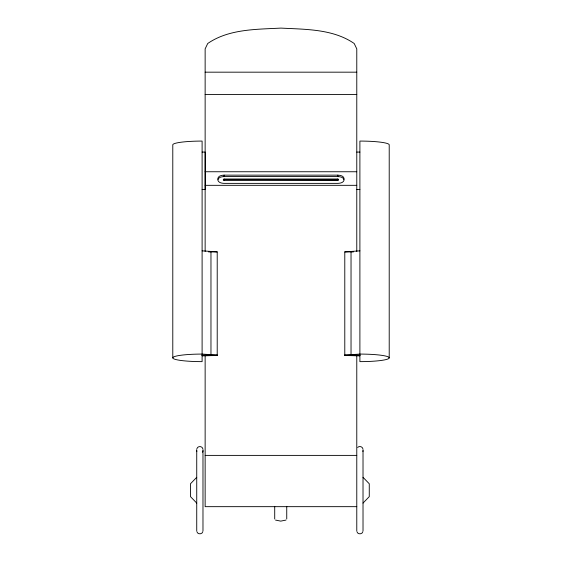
<?xml version="1.0" encoding="UTF-8"?>
<svg xmlns="http://www.w3.org/2000/svg" width="562" height="562" viewBox="0 0 562 562"><rect width="100%" height="100%" fill="white"/><g stroke="black" fill="none" stroke-linecap="round" stroke-linejoin="round"><path stroke-width="0.84" d="M343.881 179.418L344.099 178.54C343.586 175.794 340.158 175.232 337.818 175.147L224.09 175.147C221.758 175.232 218.323 175.794 217.817 178.54L218.028 179.418M196.84 448.82C197.494 445.807 202.215 445.807 202.875 448.82M202.875 531.575C202.215 534.581 197.494 534.581 196.84 531.575M362.912 531.582C362.258 534.588 357.537 534.588 356.884 531.582M196.735 477.307L190.49 483.756L190.49 496.639L196.735 503.081M363.017 503.088L369.262 496.646L369.262 483.756L363.017 477.314M357.692 447.415C359.273 445.729 362.385 446.572 362.912 448.82M285.939 520.075L280.733 521.122L275.52 520.075M351.032 355.591L359.898 355.725L344.787 355.542L344.787 251.853L359.898 250.856M224.09 176.58C221.758 176.665 218.323 177.234 217.817 179.973C218.323 182.72 221.758 183.282 224.09 183.374L337.818 183.374C340.158 183.282 343.586 182.72 344.099 179.973C343.586 177.234 340.158 176.665 337.818 176.58L224.09 176.58L224.09 175.147M223.859 179.004L338.05 179.004M337.818 180.458L338.591 179.735L224.09 179.496L223.205 179.973L224.09 180.458L337.818 180.458L337.818 179.018M210.968 355.591L202.102 355.725L217.213 355.542L217.213 251.853L202.102 250.856M344.787 355.086L359.898 354.081A29.315 3.779 0 0 1 389.213 357.861L389.213 144.856A29.315 3.779 0 0 0 359.898 141.076L359.898 361.633A29.315 3.779 0 0 0 389.213 357.861M205.137 72.175L356.779 72.175M205.137 94.528L356.779 94.528M202.102 152.077L205.221 152.077L205.221 189.542L202.102 189.542M356.779 152.077L359.898 152.077M205.137 171.747L356.779 171.747M205.137 185.327L356.779 185.327M356.779 189.542L359.898 189.542M208.551 251.931L217.213 251.931M344.787 251.931L353.449 251.931M202.102 355.163L217.213 355.163M344.787 355.163L359.898 355.163M202.102 355.465L217.213 355.465M344.787 355.465L359.898 355.465M205.137 455.389L356.779 455.389M356.779 506.664L205.137 506.664L205.137 355.43M217.213 355.086L202.102 354.081A29.315 3.779 0 0 0 172.787 357.861L172.787 144.856A29.315 3.779 0 0 1 202.102 141.076L202.102 361.633A29.315 3.779 0 0 1 172.787 357.861M363.017 449.628L363.017 530.767M356.779 251.46L356.779 48.873L354.193 43.499C333.062 28.915 305.623 29.4 280.958 28.1C256.293 29.4 228.846 28.915 207.722 43.499L205.137 48.873L205.137 251.46M356.779 355.43L356.779 530.767M351.032 251.776L351.032 355.163M337.818 175.147L337.818 176.58M286.746 506.327L286.746 519.021M274.713 506.327L274.713 519.021M224.09 179.018L224.09 180.458M210.968 251.776L210.968 355.163M202.98 449.628L202.98 530.767M196.735 449.628L196.735 530.767M202.98 450.675A3.119 3.119 0 0 1 202.559 452.234M196.84 451.483A3.119 3.119 0 0 1 196.735 450.675M363.017 450.675A3.119 3.119 0 0 1 362.912 451.483"/></g></svg>
